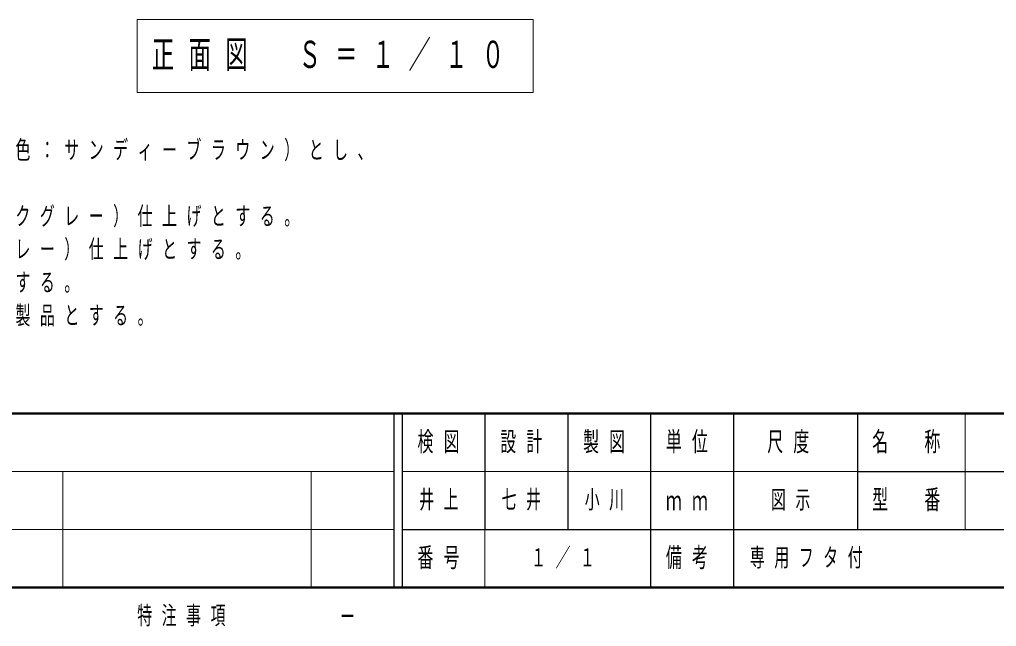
# Model space of a CAD drawing. Units: millimetres on the paper, scale 1:10. Extents: x -365 to 0, y -5 to 257.
# Drawn here: x -283.7 to -165.7, y -4.7 to 68.6 of the extents above; entities that cross this region are included whole.
import ezdxf
from ezdxf.enums import TextEntityAlignment as Align

# ---------------------------------------------------------------- set-up
doc = ezdxf.new("R2010")
doc.units = ezdxf.units.MM
doc.layers.add('1_10', color=7, linetype='Continuous', lineweight=25)
doc.layers.add('LY_5', color=7, linetype='Continuous', lineweight=13)
doc.layers.add('99', color=7, linetype='Continuous')
doc.layers.add('CLASS1', color=7, linetype='Continuous')
doc.styles.add('ＭＳ ゴシック', font='')
doc.styles.get('ＭＳ ゴシック').set_extended_font_data('MS Gothic')

msp = doc.modelspace()

# ---------------------------------------------------------------- linework, layer by layer
at = {"layer": '1_10', "lineweight": 13}
for p, q in [((-269.492, 68.631), (-269.492, 59.831)), ((-221.692, 68.631), (-269.492, 68.631)), ((-221.692, 59.831), (-221.692, 68.631)), ((-269.492, 59.831), (-221.692, 59.831))]:
    msp.add_line(p, q, dxfattribs=at)
at = {"layer": 'LY_5', "lineweight": 50}
for p, q in [((-365, 21), (0, 21)), ((-365, 0), (0, 0))]:
    msp.add_line(p, q, dxfattribs=at)
at = {"layer": 'LY_5', "lineweight": 25}
for p, q in [((-238.5, 21), (-238.5, 0)), ((-237.5, 21), (-237.5, 0)), ((-227.5, 21), (-227.5, 7)), ((-217.5, 21), (-217.5, 7)), ((-207.5, 21), (-207.5, 0)), ((-197.5, 21), (-197.5, 7)), ((-182.5, 21), (-182.5, 7)), ((-182.5, 14), (-70, 14)), ((-237.5, 7), (0, 7)), ((-197.5, 7), (-197.5, 0))]:
    msp.add_line(p, q, dxfattribs=at)
at = {"layer": 'LY_5'}
for p, q in [((-169.5, 21), (-169.5, 7)), ((-365, 14), (-238.5, 14)), ((-278.5, 14), (-278.5, 0)), ((-248.5, 14), (-248.5, 0)), ((-237.5, 14), (-182.5, 14)), ((-365, 7), (-238.5, 7)), ((-227.5, 7), (-227.5, 0))]:
    msp.add_line(p, q, dxfattribs=at)

# ---------------------------------------------------------------- texts
at = {"layer": '1_10', "insert": (-245.592, 64.231), "char_height": 3.299, "attachment_point": 5, "style": 'ＭＳ ゴシック'}
msp.add_mtext('\\T1.64;\\W0.6;正面図\u3000Ｓ＝１／１０', dxfattribs=at)
at = {"layer": '99', "style": 'ＭＳ ゴシック', "width": 0.6}
msp.add_text('ー', height=2.199, dxfattribs=at).set_placement((-245, -3.5), align=Align.MIDDLE_LEFT)
at = {"layer": '99', "char_height": 2.199, "style": 'ＭＳ ゴシック'}
for s, insert, attachment_point in [('\\T1.64;\\W0.6;井上', (-232.5, 10.5), 5), ('\\T1.64;\\W0.6;七井', (-225.5, 10.5), 4), ('\\T1.64;\\W0.6;小川', (-212.5, 10.5), 5), ('\\T1.64;\\W0.6;図示', (-190, 10.5), 5), ('\\T1.64;\\W0.6;１／１', (-217.5, 3.5), 5), ('\\T1.64;\\W0.6;専用フタ付', (-195.5, 3.5), 4), ('\\T1.64;\\W0.6;特注事項', (-269.5, -3.5), 4)]:
    msp.add_mtext(s, dxfattribs=dict(at, insert=insert, attachment_point=attachment_point))
at = {"layer": 'CLASS1', "char_height": 2.199, "attachment_point": 7, "style": 'ＭＳ ゴシック'}
for s, insert in [('\\T1.64;\\W0.6;木材は、木粉入り再生プラスチック（ポリプロピレン系、色：サンディーブラウン）とし、', (-360.949, 51.503)), ('\\T1.64;\\W0.6;かまどは、鋳鉄ＦＣＤとし、ポリエステル粉体塗装（ダークグレー）仕上げとする。', (-360.949, 43.503)), ('\\T1.64;\\W0.6;五徳は、鋳鉄ＦＣとし、ポリエステル粉体塗装（ダークグレー）仕上げとする。', (-360.949, 39.503)), ('\\T1.64;\\W0.6;底カバーは、ステンレス（ＳＵＳ３０４）とし、２Ｂ材とする。', (-360.949, 35.503)), ('\\T1.64;\\W0.6;本製品は、（一社）日本公園施設業協会賠償責任保険加入製品とする。', (-360.949, 31.503))]:
    msp.add_mtext(s, dxfattribs=dict(at, insert=insert))
at = {"layer": 'LY_5', "char_height": 2.346, "attachment_point": 5, "style": 'ＭＳ ゴシック'}
for s, insert in [('\\T1.64;\\W0.6;検図', (-232.5, 17.5)), ('\\T1.64;\\W0.6;設計', (-222.5, 17.5)), ('\\T1.64;\\W0.6;製図', (-212.5, 17.5)), ('\\T1.64;\\W0.6;単位', (-202.5, 17.5)), ('\\T1.64;\\W0.6;尺度', (-190.25, 17.5)), ('\\T1.64;\\W0.6;名\u3000称', (-176, 17.5)), ('\\T1.64;\\W0.6;型\u3000番', (-176, 10.5)), ('\\T1.64;\\W0.6;ｍｍ', (-202.5, 10.5)), ('\\T1.64;\\W0.6;番号', (-232.5, 3.5)), ('\\T1.64;\\W0.6;備考', (-202.5, 3.5))]:
    msp.add_mtext(s, dxfattribs=dict(at, insert=insert))

doc.saveas('drawing.dxf')
